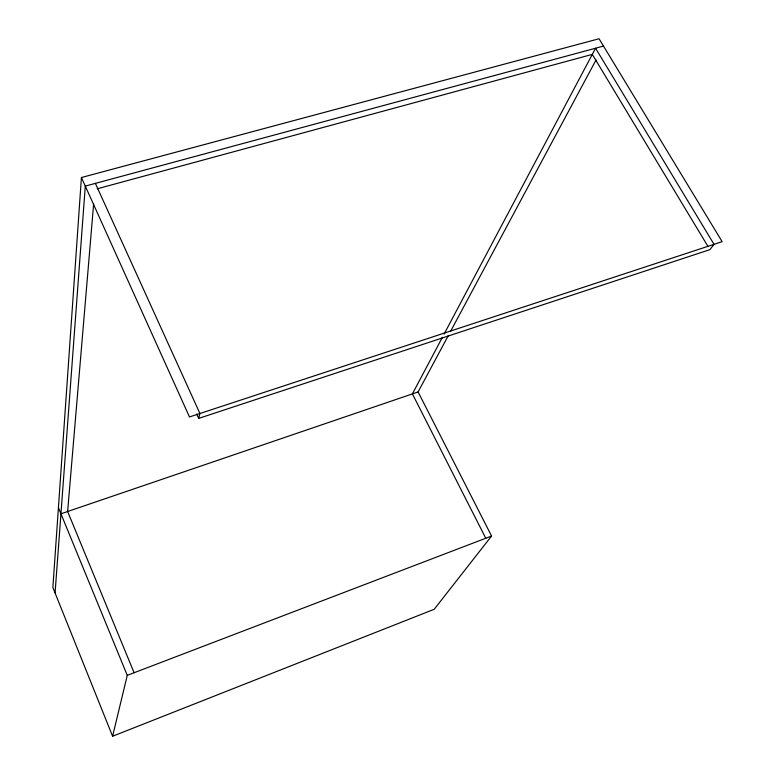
<?xml version="1.0" encoding="UTF-8"?>
<svg xmlns="http://www.w3.org/2000/svg" width="775" height="775" viewBox="0 0 775 775"><rect width="100%" height="100%" fill="white"/><g stroke="black" fill="none" stroke-linecap="round" stroke-linejoin="round"><path stroke-width="1.16" d="M81.414 177.523L189.478 416.95L722.135 241.655L599.056 38.75L81.414 177.523L52.865 587.489L112.598 736.25L434.194 609.286L491.573 536.029L418.093 391.956L448.328 335.546M55.064 592.952L85.289 186.107L603.502 46.074M93.639 203.922L67.628 511.51L134.104 672.739M112.598 736.25L127.265 675.354L58.425 507.654M444.085 334.103L595.558 48.224L714.027 244.319L709.9 249.637L198.681 418.403L199.921 413.511L95.383 183.384M442.389 337.309L412.397 393.894L485.78 538.247M450.604 331.293L596.082 59.917M127.265 675.354L491.573 536.029M60.944 513.796L418.093 391.956M97.204 188.809L592.303 54.376L708.04 246.537M196.685 413.995L198.681 418.403"/></g></svg>
